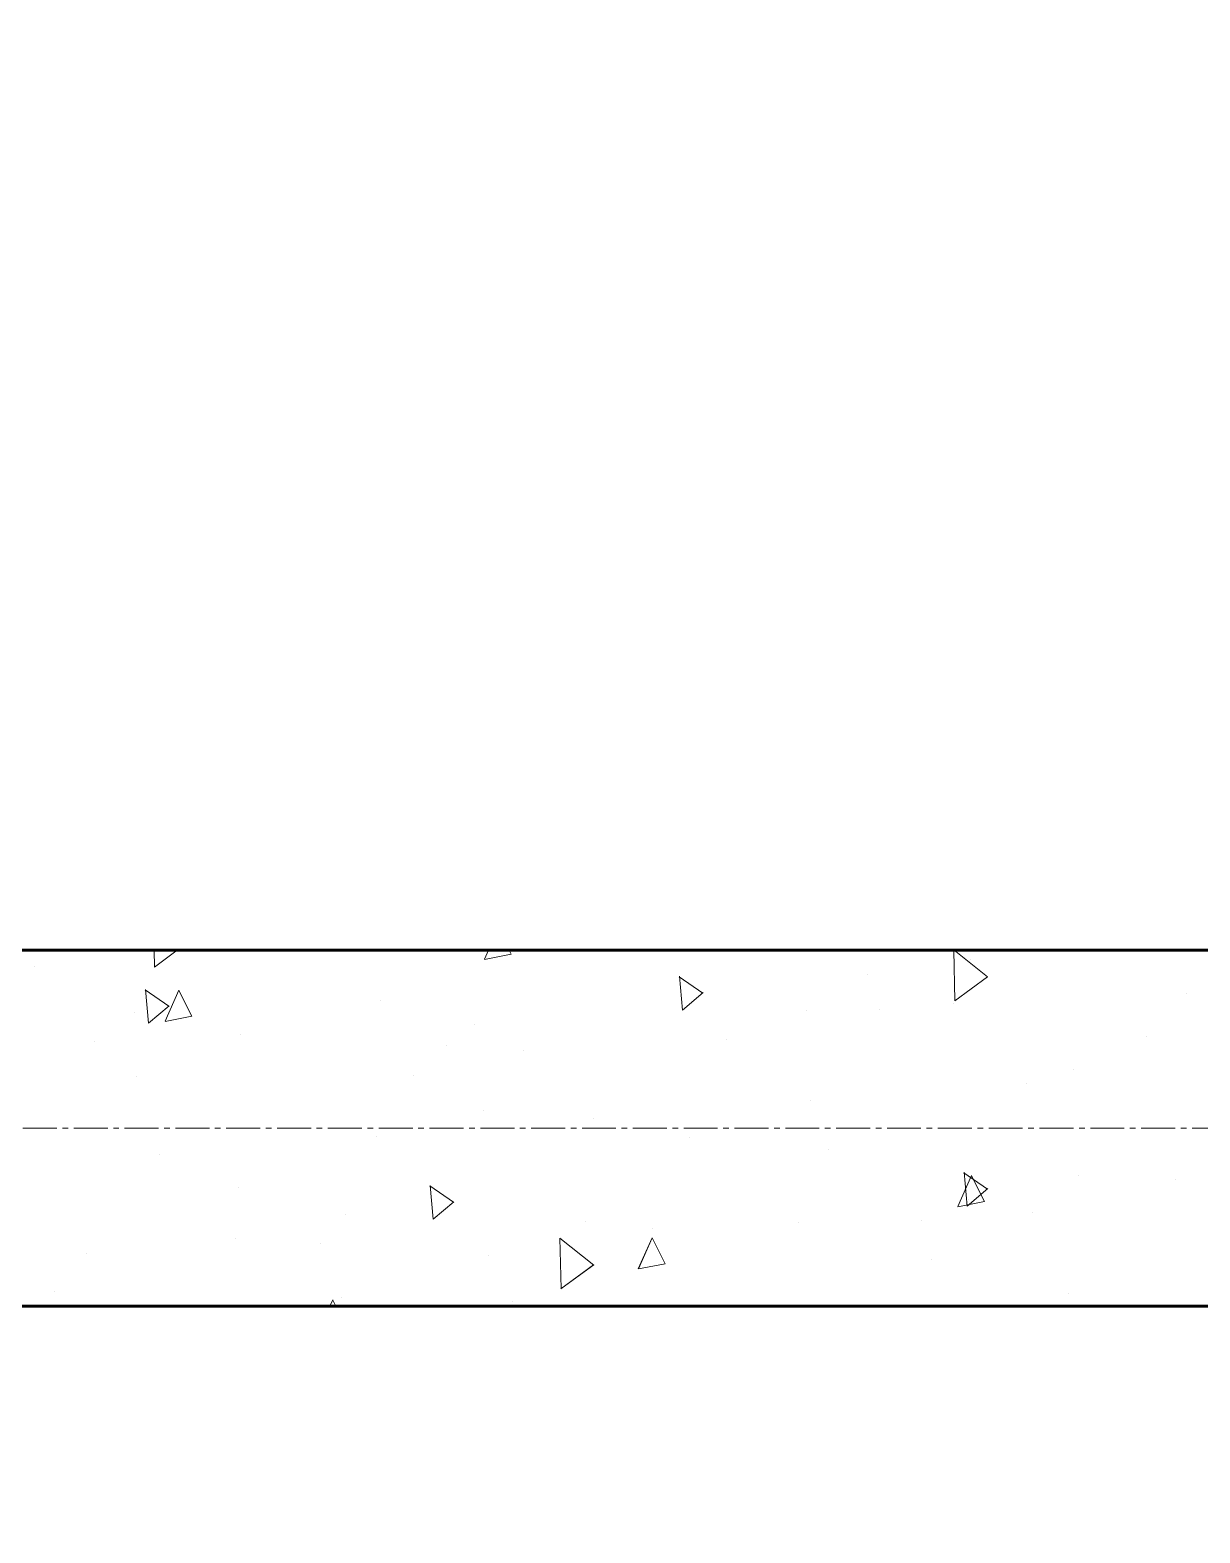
# Model space of a CAD drawing. Header units: millimetres. Extents: x 470010 to 1231400, y -134005 to 421770.
# Drawn here: x 673096 to 673753, y -48539 to -47694 of the extents above; entities that cross this region are included whole.
import ezdxf
from ezdxf.enums import TextEntityAlignment as Align

# ---------------------------------------------------------------- set-up
doc = ezdxf.new("R2010")
doc.units = ezdxf.units.MM
doc.linetypes.add('CENTER2', pattern=[28.575, 19.05, -3.175, 3.175, -3.175])
doc.layers.get('Defpoints').update_dxf_attribs({"color": 140})
for name, color, linetype, lineweight in [('0) шп потолок', 3, 'Continuous', 60), ('АР_Стены ПЕНОблок', 52, 'Continuous', 20), ('АР_Штриховка', 8, 'Continuous', 0)]:
    doc.layers.add(name, color=color, linetype=linetype, lineweight=lineweight)
doc.layers.add('РД_Оси_100', color=7, linetype='Continuous', lineweight=0, true_color=0x525252)
doc.styles.add('style1', font='ARIALN.TTF')

# ---------------------------------------------------------------- blocks, each defined once
blk = doc.blocks.new('СОШ_2200_АР_ОСИ_М100_28.05.24')
at = {"layer": 'РД_Оси_100', "color": 251, "linetype": 'CENTER2', "true_color": 0x636466}
blk.add_line((29555, 45300), (-5954.958, 45300), dxfattribs=at)
blk = doc.blocks.new('A$C9108343f')
at = {"layer": '0) шп потолок'}
for points in [[(14844.96, 52575), (14844.96, 61255), (7274.96, 61255), (7274.96, 52155), (13824.96, 52155)], [(14844.96, 43275.16), (14844.96, 51955), (7274.95, 51955), (7274.95, 42855), (13824.96, 42855)]]:
    blk.add_lwpolyline(points, dxfattribs=at)
at = {"layer": 'АР_Стены ПЕНОблок', "color": 18, "linetype": 'Continuous', "lineweight": 20, "true_color": 0x000000}
for p, q in [((14844.96, 52155), (7274.96, 52155)), ((7274.96, 51955), (14844.96, 51955))]:
    blk.add_line(p, q, dxfattribs=at)
at = {"layer": 'АР_Штриховка', "color": 18, "linetype": 'Continuous', "lineweight": 0, "true_color": 0x000000}
for p, q in [((7446.94, 52145.56), (7446.75, 52155)), ((7446.83, 52145.6), (7459.68, 52155)), ((7632.35, 52150.01), (7634.58, 52155)), ((7632.4, 52149.89), (7647.36, 52152.79)), ((7647.36, 52152.79), (7646.26, 52155)), ((7896.85, 52126.64), (7896.26, 52155)), ((7915.26, 52140.09), (7896.42, 52155)), ((7905.83, 52149.87), (7905.83, 52149.87)), ((7379.19, 52145.9), (7379.19, 52145.9)), ((7755.14, 52130.96), (7741.8, 52140.14)), ((7743.64, 52121.44), (7741.98, 52140.42)), ((7847.78, 52141.48), (7847.78, 52141.48)), ((7896.74, 52126.68), (7915.19, 52140.18)), ((7455.03, 52123.59), (7441.69, 52132.77)), ((7443.53, 52114.06), (7441.87, 52133.04)), ((7452.83, 52115.11), (7460.58, 52132.51)), ((7467.84, 52117.9), (7460.63, 52132.39)), ((7743.65, 52121.43), (7755.32, 52131.23)), ((8027.31, 52130.64), (8027.31, 52130.64)), ((7443.53, 52114.06), (7455.21, 52123.85)), ((7573.97, 52126.82), (7573.97, 52126.82)), ((7895.86, 52124.91), (7895.86, 52124.91)), ((7435.63, 52119.78), (7435.63, 52119.78)), ((7452.88, 52114.99), (7467.84, 52117.9)), ((7813.39, 52121.3), (7813.39, 52121.3)), ((7854.71, 52121.5), (7854.71, 52121.5)), ((7495.43, 52107.42), (7495.43, 52107.42)), ((7626.88, 52113.16), (7626.88, 52113.16)), ((8004.51, 52106.55), (8004.51, 52106.55)), ((7412.96, 52103.82), (7412.96, 52103.82)), ((7610.92, 52101.45), (7610.92, 52101.45)), ((7654.35, 52098.6), (7654.35, 52098.6)), ((7768.4, 52105.09), (7768.4, 52105.09)), ((7436.8, 52083.93), (7436.8, 52083.93)), ((7592.36, 52084.86), (7592.36, 52084.86)), ((7937.36, 52080.39), (7937.36, 52080.39)), ((7963.43, 52087.89), (7963.43, 52087.89)), ((7631.58, 52064.84), (7631.58, 52064.84)), ((7815.66, 52070.62), (7815.66, 52070.62)), ((7693.58, 52060.34), (7693.58, 52060.34)), ((7571.88, 52050.57), (7571.88, 52050.57)), ((7747.85, 52049.65), (7747.85, 52049.65)), ((7449.79, 52040.29), (7449.79, 52040.29)), ((7826.01, 52043.12), (7826.01, 52043.12)), ((7915.16, 52020.78), (7901.82, 52029.97)), ((7903.66, 52011.26), (7902, 52030.24)), ((7494.4, 52021.96), (7494.4, 52021.96)), ((7615.04, 52013.41), (7601.71, 52022.59)), ((7603.55, 52003.88), (7601.89, 52022.86)), ((7898.41, 52010.96), (7906.16, 52028.36)), ((7903.66, 52011.26), (7915.34, 52021.05)), ((7913.42, 52013.75), (7906.21, 52028.24)), ((7966.57, 52028.47), (7966.57, 52028.47)), ((8021.04, 52025.92), (8021.04, 52025.92)), ((7603.55, 52003.88), (7615.23, 52013.67)), ((7898.46, 52010.84), (7913.42, 52013.75)), ((7904.58, 52014.73), (7904.58, 52014.73)), ((7554.42, 52006.77), (7554.42, 52006.77)), ((7940.54, 52007.92), (7940.54, 52007.92)), ((7689.18, 52002.87), (7689.18, 52002.87)), ((7726.63, 51998.58), (7726.63, 51998.58)), ((7809.1, 52002.18), (7809.1, 52002.18)), ((7878.3, 52003.41), (7878.3, 52003.41)), ((7492.43, 51993.03), (7492.43, 51993.03)), ((7540.11, 51990.44), (7540.11, 51990.44)), ((7693.85, 51978.13), (7674.81, 51993.21)), ((7675.44, 51964.69), (7674.85, 51993.26)), ((7718.89, 51976.07), (7726.64, 51993.47)), ((7733.9, 51978.85), (7726.69, 51993.35)), ((7408.67, 51984.7), (7408.67, 51984.7)), ((7634.51, 51983.36), (7634.51, 51983.36)), ((7718.94, 51975.95), (7733.9, 51978.85)), ((7883.61, 51981.14), (7883.61, 51981.14)), ((7675.33, 51964.73), (7693.78, 51978.22)), ((7390.72, 51963.31), (7390.72, 51963.31)), ((7960.95, 51962.3), (7960.95, 51962.3)), ((7545.53, 51955), (7547.12, 51958.57)), ((7548.89, 51955), (7547.17, 51958.45)), ((7552.01, 51959.98), (7552.01, 51959.98)), ((7647.92, 51957.83), (7647.92, 51957.83))]:
    blk.add_line(p, q, dxfattribs=at)
at = {"layer": 'РД_Оси_100'}
blk.add_blockref('СОШ_2200_АР_ОСИ_М100_28.05.24', (7154.96, 6755), dxfattribs=at)
at = {"layer": 'Defpoints', "color": 18, "true_color": 0x000000, "style": 'style1'}
for p in [(143949.34, 316089.12), (143974.98, 281639.5), (143890.4, 273244.71), (143839.99, 264276.81), (143967.75, 254892.38), (12251.96, 104178.14), (12382.58, 96023.14)]:
    blk.add_attdef('АР-ПОМЕЩЕНИЕ:НАИМЕНОВАНИЕ', text='', height=100, dxfattribs=at).set_placement(p, align=Align.MIDDLE)
at = {"layer": 'Defpoints', "color": 18, "true_color": 0x000000, "style": 'style1', "flags": 8}
for p in [(143951.3, 279099.09), (143848.34, 269251.11), (143875.33, 260094.25), (144049.74, 250824.7), (163419.28, 238153.36), (155897.46, 237965.97), (183037.2, 237965.97), (143342.94, 237876.19)]:
    blk.add_attdef('АР-ПОМЕЩЕНИЕ:НАИМЕНОВАНИЕ', text='', height=100, dxfattribs=at).set_placement(p, align=Align.MIDDLE)

msp = doc.modelspace()

# ---------------------------------------------------------------- linework, layer by layer
at = {"layer": '0) шп потолок'}
for points in [[(680563.57, -47791.242), (680563.57, -39111.242), (672993.57, -39111.242), (672993.57, -48211.242), (679543.57, -48211.242)], [(680563.57, -57091.084), (680563.57, -48411.242), (672993.566, -48411.242), (672993.566, -57511.242), (679543.57, -57511.242)]]:
    msp.add_lwpolyline(points, dxfattribs=at)
at = {"layer": 'АР_Стены ПЕНОблок', "color": 18, "linetype": 'Continuous', "lineweight": 20, "true_color": 0x000000}
for p, q in [((680563.57, -48211.242), (672993.57, -48211.242)), ((672993.57, -48411.242), (680563.57, -48411.242))]:
    msp.add_line(p, q, dxfattribs=at)
at = {"layer": 'АР_Штриховка', "color": 18, "linetype": 'Continuous', "lineweight": 0, "true_color": 0x000000}
for p, q in [((673165.555, -48220.679), (673165.36, -48211.242)), ((673165.447, -48220.64), (673178.295, -48211.242)), ((673350.967, -48216.235), (673353.19, -48211.242)), ((673365.972, -48213.447), (673364.874, -48211.242)), ((673615.462, -48239.599), (673614.876, -48211.242)), ((673633.871, -48226.155), (673615.032, -48211.242)), ((673351.012, -48216.356), (673365.972, -48213.448)), ((673473.75, -48235.28), (673460.416, -48226.099)), ((673462.254, -48244.804), (673460.593, -48225.827)), ((673615.353, -48239.56), (673633.804, -48226.064)), ((673173.638, -48242.656), (673160.303, -48233.474)), ((673162.141, -48252.181), (673160.48, -48233.204)), ((673171.447, -48251.13), (673179.195, -48233.727)), ((673186.452, -48248.342), (673179.24, -48233.847)), ((673462.259, -48244.81), (673473.933, -48235.014)), ((673162.146, -48252.187), (673173.82, -48242.391)), ((673171.492, -48251.251), (673186.452, -48248.343)), ((673617.027, -48355.281), (673624.775, -48337.878)), ((673633.768, -48345.457), (673620.434, -48336.276)), ((673622.272, -48354.981), (673620.612, -48336.004)), ((673632.031, -48352.493), (673624.82, -48337.998)), ((673333.656, -48352.833), (673320.321, -48343.652)), ((673322.159, -48362.358), (673320.499, -48343.38)), ((673622.277, -48354.987), (673633.952, -48345.191)), ((673322.164, -48362.364), (673333.838, -48352.568)), ((673617.072, -48355.402), (673632.032, -48352.494)), ((673412.461, -48388.108), (673393.42, -48373.036)), ((673394.052, -48401.552), (673393.461, -48372.983)), ((673437.507, -48390.176), (673445.255, -48372.773)), ((673452.511, -48387.388), (673445.3, -48372.893)), ((673393.944, -48401.513), (673412.394, -48388.017)), ((673437.552, -48390.297), (673452.512, -48387.389)), ((673264.144, -48411.242), (673265.735, -48407.669)), ((673267.498, -48411.242), (673265.78, -48407.788))]:
    msp.add_line(p, q, dxfattribs=at)

# ---------------------------------------------------------------- block references
msp.add_blockref('A$C9108343f', (665718.612, -100366.242))
at = {"layer": 'РД_Оси_100'}
msp.add_blockref('СОШ_2200_АР_ОСИ_М100_28.05.24', (672873.57, -93611.242), dxfattribs=at)

doc.saveas('drawing.dxf')
